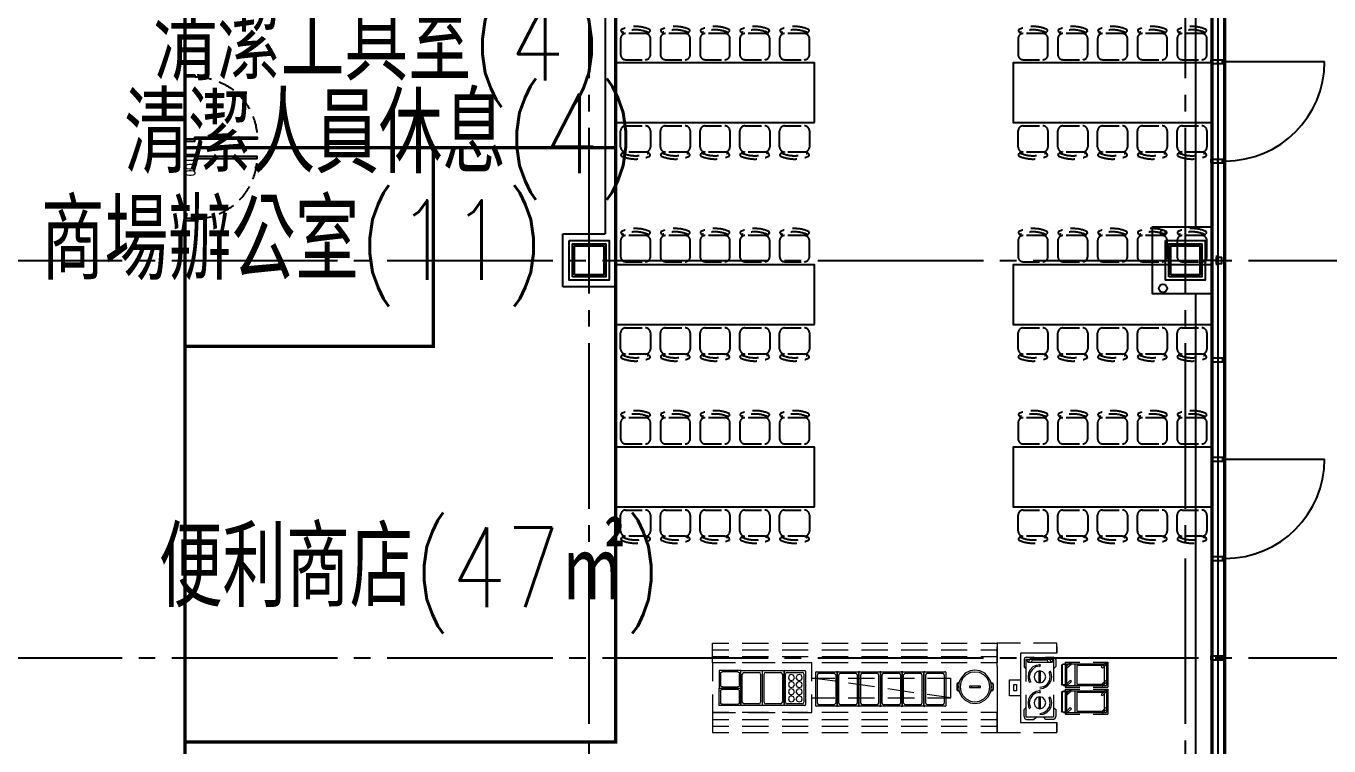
# Model space of a CAD drawing. Header units: millimetres. Extents: x -48783 to 40488, y 6477 to 32964.
# Drawn here: x 24350 to 26317, y 13817 to 14904 of the extents above; entities that cross this region are included whole.
import ezdxf
from ezdxf.enums import TextEntityAlignment as Align

# ---------------------------------------------------------------- set-up
doc = ezdxf.new("R2010")
doc.units = ezdxf.units.MM
doc.header["$LTSCALE"] = 100
for name, pattern in [('X-N-FAB-L20$0$1', [0.375, 0.25, -0.125]), ('X-N-FAB-L20$0$COL-CEN-LIN', [3.25, 2.5, -0.25, 0.25, -0.25]), ('X-N-FAB-L20$0$HIDDEN', [0.375, 0.25, -0.125])]:
    doc.linetypes.add(name, pattern=pattern)
for name, color, linetype in [('0-XREF', 7, 'Continuous'), ('X-N-FAB-L20$0$08', 8, 'Continuous'), ('X-N-FAB-L20$0$BASE0', 8, 'Continuous'), ('X-N-FAB-L20$0$BLOCK', 8, 'Continuous'), ('X-N-FAB-L20$0$CCL', 8, 'X-N-FAB-L20$0$COL-CEN-LIN'), ('X-N-FAB-L20$0$COL', 8, 'Continuous'), ('X-N-FAB-L20$0$COL-S', 8, 'Continuous'), ('X-N-FAB-L20$0$DOOR', 8, 'Continuous'), ('X-N-FAB-L20$0$FUN', 8, 'Continuous'), ('X-N-FAB-L20$0$FURNITURE', 8, 'Continuous'), ('X-N-FAB-L20$0$H-FURN', 8, 'X-N-FAB-L20$0$1'), ('X-N-FAB-L20$0$TXT-CODE', 8, 'Continuous'), ('X-N-FAB-L20$0$WALL-RC', 8, 'Continuous')]:
    doc.layers.add(name, color=color, linetype=linetype)
doc.styles.add('X-N-FAB-L20$0$CHINA', font='simplex.shx', dxfattribs={"width": 0.75, "bigfont": 'chineset.shx'})
doc.dimstyles.new('X-N-FAB-L20$0$0-Defpoint', dxfattribs={"dimtxt": 15, "dimasz": 0.5, "dimexe": 0.5, "dimexo": 0.5, "dimgap": 0.5, "dimtad": 1, "dimdsep": 46, "dimtxsty": 'X-N-FAB-L20$0$CHINA', "dimblk": 'X-N-FAB-L20$0$_None', "dimcen": 10, "dimclrd": 256, "dimclre": 256, "dimclrt": 256, "dimadec": 0, "dimazin": 0, "dimtfac": 1, "dimtix": 1, "dimtmove": 2, "dimatfit": 3, "dimldrblk": 'X-N-FAB-L20$0$_None', "dimfxl": 0.5, "dimtolj": 1, "dimtzin": 0, "dimarcsym": 0})

# ---------------------------------------------------------------- blocks, each defined once
blk = doc.blocks.new('X-N-FAB-L20$0$A$C028b1125')
at = {"layer": 'X-N-FAB-L20$0$COL'}
blk.add_lwpolyline([(0, 60), (60, 60), (60, 0), (0, 0)], close=True, dxfattribs=at)
at = {"layer": 'X-N-FAB-L20$0$COL-S'}
for points in [[(5, 5), (5, 55), (55, 55), (55, 5)], [(8, 8), (8, 52), (52, 52), (52, 8)]]:
    blk.add_lwpolyline(points, close=True, dxfattribs=at)
blk = doc.blocks.new('X-N-FAB-L20$0$A$C20c95bda')
at = {"layer": 'X-N-FAB-L20$0$CCL'}
for p, q in [((26220, 0), (26220, 9160)), ((27120, 0), (27120, 9160)), ((240, 3950), (28330, 3950)), ((240, 3350), (28330, 3350))]:
    blk.add_line(p, q, dxfattribs=at)
at = {"layer": 'X-N-FAB-L20$0$COL'}
for p in [(26190, 3920), (27090, 3920)]:
    blk.add_blockref('X-N-FAB-L20$0$A$C028b1125', p, dxfattribs=at)
blk = doc.blocks.new('X-N-FAB-L20$0$A$C1d07c4d4')
for centre, radius in [((26783.5, 3967.2), 3.5), ((26783.5, 3882.8), 6.25)]:
    blk.add_circle(centre, radius)
at = {"layer": 'X-N-FAB-L20$0$08'}
for p, q in [((25957.4, 4881), (25957.4, 3885)), ((26866.4, 4538), (26866.4, 1536)), ((25941.4, 4485), (25941.4, 3965)), ((26832.4, 4475), (26832.4, 3975)), ((26875.3, 4477.1), (26875.3, 1527.1)), ((26877.4, 4475), (26877.4, 1525)), ((26856.5, 4228), (26877.4, 4228)), ((26856.5, 4222), (26856.5, 4228)), ((26856.5, 4222), (26877.4, 4222)), ((26866.4, 4222), (26866.4, 4228)), ((26873.4, 4222), (26873.4, 4228)), ((26875.3, 4222), (26875.3, 4228)), ((26875.3, 4225), (27025.3, 4225)), ((26877.4, 4225), (27027.4, 4225)), ((26856.5, 4078), (26877.4, 4078)), ((26856.5, 4072), (26856.5, 4078)), ((26856.5, 4072), (26877.4, 4072)), ((26866.4, 4072), (26866.4, 4078)), ((26873.4, 4072), (26873.4, 4078)), ((26875.3, 4072), (26875.3, 4078)), ((25877.4, 3885), (25877.4, 3965)), ((25877.4, 3965), (25941.4, 3965)), ((26842.4, 3932.5), (26842.4, 3917.5)), ((26842.4, 3932.5), (26842.4, 3917.5)), ((26866.4, 3925), (26842.4, 3925)), ((26864.3, 3932.5), (26864.3, 3917.5)), ((25957.4, 3885), (25877.4, 3885)), ((26832.4, 3875), (26832.4, 2775)), ((26856.5, 3778), (26856.5, 3772)), ((26856.5, 3778), (26877.4, 3778)), ((26866.4, 3778), (26866.4, 3772)), ((26873.4, 3778), (26873.4, 3772)), ((26875.3, 3778), (26875.3, 3772)), ((26856.5, 3772), (26877.4, 3772)), ((26856.5, 3628), (26856.5, 3622)), ((26856.5, 3628), (26877.4, 3628)), ((26856.5, 3622), (26877.4, 3622)), ((26866.4, 3628), (26866.4, 3622)), ((26873.4, 3628), (26873.4, 3622)), ((26875.3, 3628), (26875.3, 3622)), ((26875.3, 3625), (27025.3, 3625)), ((26877.4, 3625), (27027.4, 3625)), ((26856.5, 3478), (26856.5, 3472)), ((26856.5, 3478), (26877.4, 3478)), ((26856.5, 3472), (26877.4, 3472)), ((26866.4, 3478), (26866.4, 3472)), ((26873.4, 3478), (26873.4, 3472)), ((26875.3, 3478), (26875.3, 3472)), ((26856.5, 3328), (26877.4, 3328)), ((26856.5, 3322), (26856.5, 3328)), ((26866.4, 3322), (26866.4, 3328)), ((26873.4, 3322), (26873.4, 3328)), ((26875.3, 3322), (26875.3, 3328)), ((26856.5, 3322), (26877.4, 3322))]:
    blk.add_line(p, q, dxfattribs=at)
for points in [[(26857.4, 3975), (26767.4, 3975), (26767.4, 3875), (26857.4, 3875), (26857.4, 3975)], [(25887.4, 3955), (25947.4, 3955), (25947.4, 3895), (25887.4, 3895)], [(26787.4, 3955), (26847.4, 3955), (26847.4, 3895), (26787.4, 3895)], [(25892.4, 3900), (25892.4, 3950), (25942.4, 3950), (25942.4, 3900)], [(25895.4, 3903), (25895.4, 3947), (25939.4, 3947), (25939.4, 3903)], [(26792.4, 3900), (26792.4, 3950), (26842.4, 3950), (26842.4, 3900)], [(26795.4, 3903), (26795.4, 3947), (26839.4, 3947), (26839.4, 3903)], [(26864.3, 3930), (26871.8, 3930), (26871.8, 3920), (26864.3, 3920)]]:
    blk.add_lwpolyline(points, close=True, dxfattribs=at)
for centre in [(26877.4, 4225), (26877.4, 3625)]:
    blk.add_arc(centre, 150, 270.0002, 359.9999, dxfattribs=at)
blk = doc.blocks.new('*U141')
at = {"layer": 'X-N-FAB-L20$0$FURNITURE', "linetype": 'Continuous', "ltscale": 0.1}
blk.add_lwpolyline([(0, 0), (90, 0), (90, 300), (0, 300)], close=True, dxfattribs=at)
at = {"layer": 'X-N-FAB-L20$0$H-FURN'}
for p, q in [((-48.6, 291.9), (-46.8, 291)), ((138.6, 291.9), (136.8, 291)), ((-48.6, 248.1), (-46.8, 249)), ((138.6, 248.1), (136.8, 249)), ((-48.6, 231.9), (-46.8, 231)), ((138.6, 231.9), (136.8, 231)), ((-48.6, 188.1), (-46.8, 189)), ((138.6, 188.1), (136.8, 189)), ((-48.6, 171.9), (-46.8, 171)), ((138.6, 171.9), (136.8, 171)), ((-48.6, 128.1), (-46.8, 129)), ((138.6, 128.1), (136.8, 129)), ((-48.6, 111.9), (-46.8, 111)), ((138.6, 111.9), (136.8, 111)), ((-48.6, 68.1), (-46.8, 69)), ((138.6, 68.1), (136.8, 69)), ((-48.6, 51.9), (-46.8, 51)), ((138.6, 51.9), (136.8, 51)), ((-48.6, 8.1), (-46.8, 9)), ((138.6, 8.1), (136.8, 9))]:
    blk.add_line(p, q, dxfattribs=at)
for points in [[(-36.9, 247.5, -0.414214), (-44.4, 255), (-44.4, 285, -0.414214), (-36.9, 292.5), (-12.5, 292.5, -0.414214), (-5, 285), (-5, 255, -0.414214), (-12.5, 247.5)], [(126.9, 247.5, 0.414214), (134.4, 255), (134.4, 285, 0.414214), (126.9, 292.5), (102.5, 292.5, 0.414214), (95, 285), (95, 255, 0.414214), (102.5, 247.5)], [(-36.9, 187.5, -0.414214), (-44.4, 195), (-44.4, 225, -0.414214), (-36.9, 232.5), (-12.5, 232.5, -0.414214), (-5, 225), (-5, 195, -0.414214), (-12.5, 187.5)], [(126.9, 187.5, 0.414214), (134.4, 195), (134.4, 225, 0.414214), (126.9, 232.5), (102.5, 232.5, 0.414214), (95, 225), (95, 195, 0.414214), (102.5, 187.5)], [(-36.9, 127.5, -0.414214), (-44.4, 135), (-44.4, 165, -0.414214), (-36.9, 172.5), (-12.5, 172.5, -0.414214), (-5, 165), (-5, 135, -0.414214), (-12.5, 127.5)], [(126.9, 127.5, 0.414214), (134.4, 135), (134.4, 165, 0.414214), (126.9, 172.5), (102.5, 172.5, 0.414214), (95, 165), (95, 135, 0.414214), (102.5, 127.5)], [(-36.9, 67.5, -0.414214), (-44.4, 75), (-44.4, 105, -0.414214), (-36.9, 112.5), (-12.5, 112.5, -0.414214), (-5, 105), (-5, 75, -0.414214), (-12.5, 67.5)], [(126.9, 67.5, 0.414214), (134.4, 75), (134.4, 105, 0.414214), (126.9, 112.5), (102.5, 112.5, 0.414214), (95, 105), (95, 75, 0.414214), (102.5, 67.5)], [(-36.9, 7.5, -0.414214), (-44.4, 15), (-44.4, 45, -0.414214), (-36.9, 52.5), (-12.5, 52.5, -0.414214), (-5, 45), (-5, 15, -0.414214), (-12.5, 7.5)], [(126.9, 7.5, 0.414214), (134.4, 15), (134.4, 45, 0.414214), (126.9, 52.5), (102.5, 52.5, 0.414214), (95, 45), (95, 15, 0.414214), (102.5, 7.5)]]:
    blk.add_lwpolyline(points, format="xyb", close=True, dxfattribs=at)
for centre, radius, start, end in [((-1.9, 270), 53.1, 156.6074, 203.3926), ((-49.3, 290.5), 1.5, 64.9424, 156.6074), ((-1.9, 270), 48.1, 156.6745, 203.3255), ((-47.4, 289.6), 1.5, 336.6745, 64.9424), ((137.4, 289.6), 1.5, 115.0576, 203.3255), ((91.9, 270), 48.1, 336.6745, 23.3255), ((139.3, 290.5), 1.5, 23.3926, 115.0576), ((91.9, 270), 53.1, 336.6074, 23.3926), ((-49.3, 249.5), 1.5, 203.3926, 295.0576), ((-47.4, 250.4), 1.5, 295.0576, 23.3255), ((137.4, 250.4), 1.5, 156.6745, 244.9424), ((139.3, 249.5), 1.5, 244.9424, 336.6074), ((-1.9, 210), 53.1, 156.6074, 203.3926), ((-49.3, 230.5), 1.5, 64.9424, 156.6074), ((-1.9, 210), 48.1, 156.6745, 203.3255), ((-47.4, 229.6), 1.5, 336.6745, 64.9424), ((137.4, 229.6), 1.5, 115.0576, 203.3255), ((91.9, 210), 48.1, 336.6745, 23.3255), ((139.3, 230.5), 1.5, 23.3926, 115.0576), ((91.9, 210), 53.1, 336.6074, 23.3926), ((-49.3, 189.5), 1.5, 203.3926, 295.0576), ((-47.4, 190.4), 1.5, 295.0576, 23.3255), ((137.4, 190.4), 1.5, 156.6745, 244.9424), ((139.3, 189.5), 1.5, 244.9424, 336.6074), ((-1.9, 150), 53.1, 156.6074, 203.3926), ((-49.3, 170.5), 1.5, 64.9424, 156.6074), ((-1.9, 150), 48.1, 156.6745, 203.3255), ((-47.4, 169.6), 1.5, 336.6745, 64.9424), ((137.4, 169.6), 1.5, 115.0576, 203.3255), ((91.9, 150), 48.1, 336.6745, 23.3255), ((139.3, 170.5), 1.5, 23.3926, 115.0576), ((91.9, 150), 53.1, 336.6074, 23.3926), ((-49.3, 129.5), 1.5, 203.3926, 295.0576), ((-47.4, 130.4), 1.5, 295.0576, 23.3255), ((137.4, 130.4), 1.5, 156.6745, 244.9424), ((139.3, 129.5), 1.5, 244.9424, 336.6074), ((-1.9, 90), 53.1, 156.6074, 203.3926), ((-49.3, 110.5), 1.5, 64.9424, 156.6074), ((-1.9, 90), 48.1, 156.6745, 203.3255), ((-47.4, 109.6), 1.5, 336.6745, 64.9424), ((137.4, 109.6), 1.5, 115.0576, 203.3255), ((91.9, 90), 48.1, 336.6745, 23.3255), ((139.3, 110.5), 1.5, 23.3926, 115.0576), ((91.9, 90), 53.1, 336.6074, 23.3926), ((-49.3, 69.5), 1.5, 203.3926, 295.0576), ((-47.4, 70.4), 1.5, 295.0576, 23.3255), ((137.4, 70.4), 1.5, 156.6745, 244.9424), ((139.3, 69.5), 1.5, 244.9424, 336.6074), ((-1.9, 30), 53.1, 156.6074, 203.3926), ((-49.3, 50.5), 1.5, 64.9424, 156.6074), ((-1.9, 30), 48.1, 156.6745, 203.3255), ((-47.4, 49.6), 1.5, 336.6745, 64.9424), ((137.4, 49.6), 1.5, 115.0576, 203.3255), ((91.9, 30), 48.1, 336.6745, 23.3255), ((139.3, 50.5), 1.5, 23.3926, 115.0576), ((91.9, 30), 53.1, 336.6074, 23.3926), ((-49.3, 9.5), 1.5, 203.3926, 295.0576), ((-47.4, 10.4), 1.5, 295.0576, 23.3255), ((137.4, 10.4), 1.5, 156.6745, 244.9424), ((139.3, 9.5), 1.5, 244.9424, 336.6074)]:
    blk.add_arc(centre, radius, start, end, dxfattribs=at)
blk = doc.blocks.new('X-N-FAB-L20$0$A$C9a6d81d7')
at = {"layer": 'X-N-FAB-L20$0$BASE0'}
h = blk.add_hatch(color=256, dxfattribs=at)
h.dxf.hatch_style = 2
h.paths.add_polyline_path([(32.4, 494.4), (33.6, 493.8), (33, 495)])
h = blk.add_hatch(color=256, dxfattribs=at)
h.dxf.hatch_style = 2
h.paths.add_polyline_path([(34.2, 494.4), (35.4, 493.8), (34.8, 495)])
h = blk.add_hatch(color=256, dxfattribs=at)
h.dxf.hatch_style = 2
h.paths.add_polyline_path([(71.4, 494.4), (72.6, 493.8), (72, 495)])
h = blk.add_hatch(color=256, dxfattribs=at)
h.dxf.hatch_style = 2
h.paths.add_polyline_path([(73.8, 494.4), (75, 493.8), (74.4, 495)])
at = {"layer": 'X-N-FAB-L20$0$BASE0', "lineweight": 5}
for points in [[(28.8, 574.8), (28.8, 597)], [(28.8, 597), (66.6, 597)], [(31.2, 594.6), (64.2, 594.6)], [(31.2, 534.6), (31.2, 594.6)], [(61.8, 550.2), (61.8, 591.6), (33.6, 591.6), (33.6, 550.2), (61.8, 550.2)], [(64.2, 534.6), (64.2, 594.6)], [(66.6, 574.8), (66.6, 597)], [(69.6, 574.8), (69.6, 597)], [(69.6, 597), (107.4, 597)], [(72, 594.6), (105, 594.6)], [(72, 534.6), (72, 594.6)], [(102.6, 550.2), (102.6, 591.6), (74.4, 591.6), (74.4, 550.2), (102.6, 550.2)], [(105, 534.6), (105, 594.6)], [(107.4, 574.8), (107.4, 597)], [(28.8, 532.2), (28.8, 554.4)], [(66.6, 532.2), (66.6, 554.4)], [(69.6, 532.2), (69.6, 554.4)], [(107.4, 532.2), (107.4, 554.4)], [(28.8, 532.2), (31.2, 532.2)], [(31.2, 547.2), (64.2, 547.2)], [(31.2, 534.6), (64.2, 534.6)], [(31.2, 529.8), (31.2, 534.6)], [(31.8, 529.8), (31.8, 534.6)], [(31.8, 532.2), (63, 532.2)], [(63, 534.6), (63, 529.8), (62.4, 528.6), (61.8, 528)], [(64.2, 529.8), (64.2, 534.6)], [(64.2, 532.2), (66.6, 532.2)], [(69.6, 532.2), (72, 532.2)], [(72, 547.2), (105, 547.2)], [(72, 534.6), (105, 534.6)], [(72, 529.8), (72, 534.6)], [(73.2, 529.8), (73.2, 534.6)], [(73.2, 532.2), (104.4, 532.2)], [(104.4, 534.6), (104.4, 529.8), (103.8, 528.6), (102.6, 528)], [(105, 529.8), (105, 534.6)], [(105, 532.2), (107.4, 532.2)], [(0, 519.6), (0, 484.8)], [(15, 519.6), (0, 519.6)], [(5.4, 519.6), (15, 519.6)], [(15, 519.6), (15, 465)], [(24.6, 518.4), (22.2, 517.2), (21, 514.2)], [(21, 503.4), (21, 514.2)], [(24, 514.8), (29.4, 511.8), (22.2, 507.6)], [(24, 473.4), (24, 514.8)], [(24, 514.8), (58.2, 514.8)], [(24.6, 518.4), (35.4, 518.4)], [(29.4, 511.8), (29.4, 476.4)], [(33.6, 526.8), (31.8, 528), (31.2, 529.8)], [(33.6, 528), (32.4, 528.6), (31.8, 529.8)], [(33.6, 528), (61.8, 528)], [(33.6, 526.8), (61.8, 526.8)], [(39, 514.8), (35.4, 518.4)], [(69, 494.4), (67.8, 499.8), (65.4, 504.6), (61.2, 508.8), (56.4, 511.2), (51, 512.4), (45, 511.2), (42, 509.4)], [(64.2, 529.8), (63.6, 528), (61.8, 526.8)], [(74.4, 526.8), (72.6, 528), (72, 529.8)], [(74.4, 528), (73.8, 528.6), (73.2, 529.8)], [(74.4, 528), (102.6, 528)], [(74.4, 526.8), (102.6, 526.8)], [(78, 514.8), (111.6, 514.8)], [(108, 494.4), (107.4, 499.8), (105, 504.6), (100.8, 508.8), (96, 511.2), (90, 512.4), (84.6, 511.2), (81, 509.4)], [(97.2, 514.8), (100.2, 518.4)], [(100.2, 518.4), (111, 518.4)], [(105, 529.8), (104.4, 528), (102.6, 526.8)], [(115.2, 514.2), (114, 517.2), (111, 518.4)], [(111.6, 514.8), (111.6, 473.4)], [(115.2, 514.2), (115.2, 503.4), (111.6, 500.4)], [(120, 465), (120, 519.6)], [(135, 519.6), (120, 519.6)], [(120, 519.6), (135, 519.6)], [(135, 484.8), (135, 519.6)], [(22.8, 501.6), (21, 503.4)], [(29.4, 507), (22.2, 503.4), (22.2, 507.6)], [(22.8, 484.8), (22.8, 503.4)], [(25.2, 483), (25.2, 505.2)], [(33, 494.4), (33.6, 488.4), (36, 483.6), (40.2, 479.4), (45, 477), (51, 476.4), (56.4, 477), (59.4, 478.8)], [(34.8, 494.4), (36, 487.8), (39.6, 483), (44.4, 479.4), (51, 478.2), (57, 479.4), (58.8, 480.6)], [(42, 494.4), (43.2, 489.6), (46.2, 486.6), (51, 485.4), (55.2, 486.6), (58.8, 489.6), (60, 494.4), (58.8, 498.6), (55.2, 501.6), (51, 503.4), (46.2, 501.6), (43.2, 498.6), (42, 494.4)], [(60, 495), (42, 495)], [(60, 493.2), (42, 493.2)], [(66.6, 494.4), (65.4, 500.4), (62.4, 505.2), (57, 508.8), (51, 510), (44.4, 508.8), (43.2, 507.6)], [(72, 494.4), (73.2, 488.4), (75.6, 483.6), (79.8, 479.4), (84.6, 477), (90, 476.4), (96, 477), (99, 478.8)], [(74.4, 494.4), (75.6, 487.8), (78.6, 483), (84, 479.4), (90, 478.2), (96.6, 479.4), (97.8, 480.6)], [(81, 494.4), (82.2, 489.6), (85.8, 486.6), (90, 485.4), (94.8, 486.6), (97.8, 489.6), (99, 494.4), (97.8, 498.6), (94.8, 501.6), (90, 503.4), (85.8, 501.6), (82.2, 498.6), (81, 494.4)], [(99, 495), (81, 495)], [(99, 493.2), (81, 493.2)], [(106.2, 494.4), (105, 500.4), (101.4, 505.2), (96.6, 508.8), (90, 510), (84, 508.8), (82.2, 507.6)], [(22.8, 486.6), (21, 484.8)], [(21, 474), (21, 484.8)], [(21, 474), (22.2, 471), (24.6, 470.4), (35.4, 470.4)], [(22.2, 480.6), (22.2, 484.8)], [(29.4, 481.2), (22.2, 484.8)], [(29.4, 476.4), (22.2, 480.6)], [(24, 473.4), (29.4, 476.4)], [(58.2, 473.4), (24, 473.4)], [(39, 473.4), (35.4, 470.4)], [(111.6, 473.4), (78, 473.4)], [(97.2, 473.4), (100.2, 470.4)], [(111, 470.4), (114, 471), (115.2, 474), (115.2, 484.8), (111.6, 488.4)], [(0, 465), (0, 429.6)], [(15, 465), (57.6, 465)], [(55.2, 465), (79.8, 465), (79.8, 448.2), (55.2, 448.2), (55.2, 465)], [(62.4, 459), (72, 459)], [(72, 459), (72, 454.8), (62.4, 454.8), (62.4, 459)], [(77.4, 465), (120, 465)], [(111, 470.4), (100.2, 470.4)], [(135, 429.6), (135, 465)], [(0, 429.6), (30, 429.6)], [(0, 405), (0, 429.6)], [(35.4, 429.6), (5.4, 429.6)], [(5.4, 429.6), (30, 429.6)], [(10.2, 405), (10.2, 429.6)], [(20.4, 405), (20.4, 429.6)], [(30, 429.6), (30, 405)], [(35.4, 429.6), (60, 429.6)], [(40.8, 396), (42, 388.8), (45.6, 381.6), (51.6, 376.2), (58.2, 372.6), (66, 371.4), (73.8, 372.6), (81, 376.2), (86.4, 381.6), (90, 388.8), (91.2, 396), (90, 403.8), (86.4, 411), (81, 416.4), (73.8, 420), (66, 421.2), (58.2, 420), (51.6, 416.4), (45.6, 411), (42, 403.8), (40.8, 396)], [(43.8, 396), (44.4, 389.4), (48, 382.8), (52.8, 378), (58.8, 375), (66, 373.8), (73.2, 375), (79.2, 378), (84, 382.8), (87.6, 389.4), (88.8, 396), (87.6, 403.2), (84, 409.8), (79.2, 414.6), (73.2, 417.6), (66, 418.8), (58.8, 417.6), (52.8, 414.6), (48, 409.8), (44.4, 403.2), (43.8, 396)], [(50.4, 429.6), (90, 429.6)], [(61.8, 423.6), (60.6, 423), (60, 421.8)], [(60, 420.6), (60, 421.8)], [(61.8, 423), (61.2, 422.4), (61.2, 421.8)], [(61.2, 420.6), (61.2, 421.8)], [(61.8, 423.6), (70.2, 423.6)], [(61.8, 423), (70.2, 423)], [(72, 421.8), (71.4, 423), (70.2, 423.6)], [(70.8, 421.8), (70.8, 422.4), (70.2, 423)], [(70.8, 421.8), (70.8, 420.6)], [(72, 421.8), (72, 420.6)], [(80.4, 429.6), (105, 429.6)], [(105, 429.6), (135, 429.6)], [(135, 429.6), (105, 429.6)], [(105, 429.6), (105, 405)], [(110.4, 429.6), (135, 429.6)], [(115.2, 405), (115.2, 429.6)], [(125.4, 405), (125.4, 429.6)], [(135, 405), (135, 429.6)], [(67.2, 404.4), (64.8, 404.4), (64.8, 388.2), (67.2, 388.2)], [(67.2, 401.4), (64.8, 401.4)], [(67.2, 388.2), (67.2, 404.4)], [(67.2, 396), (67.2, 402)], [(0, 345), (0, 384.6)], [(10.2, 345), (10.2, 384.6)], [(20.4, 345), (20.4, 384.6)], [(30, 384.6), (30, 345)], [(64.8, 391.2), (67.2, 391.2)], [(105, 384.6), (105, 345)], [(115.2, 345), (115.2, 384.6)], [(125.4, 345), (125.4, 384.6)], [(135, 345), (135, 384.6)], [(82.8, 360), (52.8, 360)], [(52.8, 324.6), (52.8, 360)], [(60, 372), (60, 370.8)], [(60, 370.8), (60.6, 369.6), (61.8, 369)], [(61.2, 372), (61.2, 370.8)], [(61.2, 370.8), (61.2, 370.2), (61.8, 369.6)], [(61.8, 369.6), (70.2, 369.6)], [(61.8, 369), (70.2, 369)], [(70.2, 369), (71.4, 369.6), (72, 370.8)], [(70.2, 369.6), (70.8, 370.2), (70.8, 370.8)], [(70.8, 370.8), (70.8, 372)], [(72, 370.8), (72, 372)], [(82.8, 324.6), (82.8, 360), (77.4, 324)], [(43.8, 352.2), (43.2, 351.6), (43.2, 351)], [(43.2, 320.4), (43.2, 351)], [(43.8, 352.2), (94.8, 352.2)], [(48, 349.8), (46.2, 349.2), (45.6, 347.4)], [(45.6, 324.6), (45.6, 347.4)], [(48, 349.8), (90.6, 349.8)], [(93, 347.4), (92.4, 349.2), (90.6, 349.8)], [(93, 347.4), (93, 324.6)], [(95.4, 351), (95.4, 351.6), (94.8, 352.2)], [(95.4, 351), (95.4, 320.4)], [(0, 285), (0, 324.6)], [(10.2, 285), (10.2, 324.6)], [(20.4, 285), (20.4, 324.6)], [(30, 324.6), (30, 285)], [(43.2, 320.4), (43.2, 319.8), (43.8, 319.8)], [(43.8, 318.6), (43.2, 318.6), (43.2, 318)], [(43.2, 287.4), (43.2, 318)], [(94.8, 319.8), (43.8, 319.8)], [(43.8, 318.6), (94.8, 318.6)], [(45.6, 324.6), (46.2, 322.8), (48, 322.2)], [(48, 316.2), (46.2, 315.6), (45.6, 313.8)], [(90.6, 322.2), (48, 322.2)], [(48, 316.2), (90.6, 316.2)], [(90.6, 322.2), (92.4, 322.8), (93, 324.6)], [(93, 313.8), (92.4, 315.6), (90.6, 316.2)], [(94.8, 319.8), (95.4, 319.8), (95.4, 320.4)], [(95.4, 318), (95.4, 318.6), (94.8, 318.6)], [(95.4, 318), (95.4, 287.4)], [(105, 324.6), (105, 285)], [(115.2, 285), (115.2, 324.6)], [(125.4, 285), (125.4, 324.6)], [(135, 285), (135, 324.6)], [(45.6, 291.6), (45.6, 313.8)], [(52.8, 264.6), (52.8, 304.8)], [(75, 304.2), (69, 264.6)], [(82.8, 264.6), (82.8, 304.8)], [(93, 313.8), (93, 291.6)], [(43.2, 287.4), (43.2, 286.8), (43.8, 286.2)], [(43.8, 286.2), (43.2, 286.2), (43.2, 285)], [(43.2, 254.4), (43.2, 285)], [(94.8, 286.2), (43.8, 286.2)], [(43.8, 286.2), (94.8, 286.2)], [(45.6, 291.6), (46.2, 289.8), (48, 288.6)], [(48, 283.8), (46.2, 283.2), (45.6, 281.4)], [(45.6, 258.6), (45.6, 281.4)], [(90.6, 288.6), (48, 288.6)], [(48, 283.8), (90.6, 283.8)], [(90.6, 288.6), (92.4, 289.8), (93, 291.6)], [(93, 281.4), (92.4, 283.2), (90.6, 283.8)], [(93, 281.4), (93, 258.6)], [(94.8, 286.2), (95.4, 286.8), (95.4, 287.4)], [(95.4, 285), (95.4, 286.2), (94.8, 286.2)], [(95.4, 285), (95.4, 254.4)], [(0, 225), (0, 264.6)], [(10.2, 225), (10.2, 264.6)], [(20.4, 225), (20.4, 264.6)], [(30, 264.6), (30, 225)], [(45.6, 258.6), (46.2, 256.8), (48, 256.2)], [(90.6, 256.2), (48, 256.2)], [(90.6, 256.2), (92.4, 256.8), (93, 258.6)], [(105, 264.6), (105, 225)], [(115.2, 225), (115.2, 264.6)], [(125.4, 225), (125.4, 264.6)], [(135, 225), (135, 264.6)], [(43.2, 254.4), (43.2, 253.8), (43.8, 253.8)], [(43.8, 253.8), (43.2, 253.2), (43.2, 252.6)], [(43.2, 222), (43.2, 252.6)], [(43.8, 253.8), (94.8, 253.8)], [(94.8, 253.8), (43.8, 253.8)], [(48, 250.8), (46.2, 250.2), (45.6, 248.4)], [(45.6, 226.2), (45.6, 248.4)], [(48, 250.8), (90.6, 250.8)], [(52.8, 204.6), (52.8, 244.8)], [(66, 244.8), (60.6, 205.2)], [(82.8, 204.6), (82.8, 244.8)], [(93, 248.4), (92.4, 250.2), (90.6, 250.8)], [(93, 248.4), (93, 226.2)], [(94.8, 253.8), (95.4, 253.8), (95.4, 254.4)], [(95.4, 252.6), (95.4, 253.2), (94.8, 253.8)], [(95.4, 252.6), (95.4, 222)], [(43.2, 222), (43.2, 221.4), (43.8, 220.8)], [(43.8, 220.8), (43.2, 220.8), (43.2, 220.2)], [(43.2, 189.6), (43.2, 220.2)], [(94.8, 220.8), (43.8, 220.8)], [(43.8, 220.8), (94.8, 220.8)], [(45.6, 226.2), (46.2, 224.4), (48, 223.8)], [(48, 218.4), (46.2, 217.8), (45.6, 216)], [(90.6, 223.8), (48, 223.8)], [(48, 218.4), (90.6, 218.4)], [(90.6, 223.8), (92.4, 224.4), (93, 226.2)], [(93, 216), (92.4, 217.8), (90.6, 218.4)], [(94.8, 220.8), (95.4, 221.4), (95.4, 222)], [(95.4, 220.2), (95.4, 220.8), (94.8, 220.8)], [(95.4, 220.2), (95.4, 189.6)], [(0, 165), (0, 204.6)], [(10.2, 165), (10.2, 204.6)], [(20.4, 165), (20.4, 204.6)], [(30, 204.6), (30, 165)], [(45.6, 193.2), (45.6, 216)], [(93, 216), (93, 193.2)], [(105, 204.6), (105, 165)], [(115.2, 165), (115.2, 204.6)], [(125.4, 165), (125.4, 204.6)], [(135, 165), (135, 204.6)], [(43.2, 189.6), (43.2, 189), (43.8, 188.4)], [(43.8, 188.4), (43.2, 187.8), (43.2, 187.2)], [(43.2, 156.6), (43.2, 187.2)], [(94.8, 188.4), (43.8, 188.4)], [(43.8, 188.4), (94.8, 188.4)], [(45.6, 193.2), (46.2, 191.4), (48, 190.8)], [(48, 186), (46.2, 184.8), (45.6, 183.6)], [(45.6, 160.8), (45.6, 183.6)], [(90.6, 190.8), (48, 190.8)], [(48, 186), (90.6, 186)], [(57.6, 185.4), (52.8, 150), (52.8, 184.8)], [(82.8, 150), (82.8, 184.8)], [(90.6, 190.8), (92.4, 191.4), (93, 193.2)], [(93, 183.6), (92.4, 184.8), (90.6, 186)], [(93, 183.6), (93, 160.8)], [(94.8, 188.4), (95.4, 189), (95.4, 189.6)], [(95.4, 187.2), (95.4, 187.8), (94.8, 188.4)], [(95.4, 187.2), (95.4, 156.6)], [(45.6, 160.8), (46.2, 159), (48, 158.4)], [(90.6, 158.4), (48, 158.4)], [(90.6, 158.4), (92.4, 159), (93, 160.8)], [(0, 105), (0, 144.6)], [(10.2, 105), (10.2, 144.6)], [(20.4, 105), (20.4, 144.6)], [(57.6, 150), (30, 150)], [(30, 150), (30, 114.6)], [(30, 144.6), (30, 105)], [(42.6, 140.4), (42, 140.4), (41.4, 139.2)], [(41.4, 109.2), (41.4, 139.2)], [(42.6, 140.4), (93, 140.4)], [(43.2, 156.6), (43.2, 156), (43.8, 156)], [(94.8, 156), (43.8, 156)], [(46.8, 138), (45, 137.4), (44.4, 135.6)], [(46.8, 138), (89.4, 138)], [(105, 150), (77.4, 150)], [(91.8, 135.6), (91.2, 137.4), (89.4, 138)], [(94.2, 139.2), (93.6, 140.4), (93, 140.4)], [(94.2, 139.2), (94.2, 109.2)], [(94.8, 156), (95.4, 156), (95.4, 156.6)], [(105, 114.6), (105, 150)], [(105, 144.6), (105, 105)], [(115.2, 105), (115.2, 144.6)], [(125.4, 105), (125.4, 144.6)], [(135, 105), (135, 144.6)], [(44.4, 112.8), (44.4, 135.6)], [(47.4, 130.8), (48.6, 127.8), (52.2, 126), (55.2, 127.8), (56.4, 130.8), (55.2, 134.4), (52.2, 135.6), (48.6, 134.4), (47.4, 130.8)], [(47.4, 118.8), (48.6, 115.8), (52.2, 114.6), (55.2, 115.8), (56.4, 118.8), (55.2, 122.4), (52.2, 123.6), (48.6, 122.4), (47.4, 118.8)], [(58.2, 130.8), (59.4, 127.8), (62.4, 126), (66, 127.8), (67.2, 130.8), (66, 134.4), (62.4, 135.6), (59.4, 134.4), (58.2, 130.8)], [(58.2, 118.8), (59.4, 115.8), (62.4, 114.6), (66, 115.8), (67.2, 118.8), (66, 122.4), (62.4, 123.6), (59.4, 122.4), (58.2, 118.8)], [(69, 130.8), (70.2, 127.8), (73.8, 126), (76.8, 127.8), (78, 130.8), (76.8, 134.4), (73.8, 135.6), (70.2, 134.4), (69, 130.8)], [(69, 118.8), (70.2, 115.8), (73.8, 114.6), (76.8, 115.8), (78, 118.8), (76.8, 122.4), (73.8, 123.6), (70.2, 122.4), (69, 118.8)], [(79.8, 130.8), (81, 127.8), (84, 126), (87.6, 127.8), (88.8, 130.8), (87.6, 134.4), (84, 135.6), (81, 134.4), (79.8, 130.8)], [(79.8, 118.8), (81, 115.8), (84, 114.6), (87.6, 115.8), (88.8, 118.8), (87.6, 122.4), (84, 123.6), (81, 122.4), (79.8, 118.8)], [(91.8, 135.6), (91.8, 112.8)], [(41.4, 109.2), (42, 108), (42.6, 108)], [(42.6, 108), (42, 107.4), (41.4, 106.8)], [(41.4, 76.2), (41.4, 106.8)], [(93, 108), (42.6, 108)], [(42.6, 108), (93, 108)], [(44.4, 112.8), (45, 111), (46.8, 110.4)], [(46.8, 105.6), (45, 104.4), (44.4, 102.6)], [(44.4, 80.4), (44.4, 102.6)], [(89.4, 110.4), (46.8, 110.4)], [(46.8, 105.6), (89.4, 105.6)], [(89.4, 110.4), (91.2, 111), (91.8, 112.8)], [(91.8, 102.6), (91.2, 104.4), (89.4, 105.6)], [(91.8, 102.6), (91.8, 80.4)], [(93, 108), (93.6, 108), (94.2, 109.2)], [(94.2, 106.8), (93.6, 107.4), (93, 108)], [(94.2, 106.8), (94.2, 76.2)], [(0, 45), (0, 84.6)], [(10.2, 45), (10.2, 84.6)], [(20.4, 45), (20.4, 84.6)], [(30, 94.8), (30, 54.6)], [(30, 84.6), (30, 45)], [(44.4, 80.4), (45, 78.6), (46.8, 78)], [(89.4, 78), (91.2, 78.6), (91.8, 80.4)], [(105, 54.6), (105, 94.8)], [(105, 84.6), (105, 45)], [(115.2, 45), (115.2, 84.6)], [(125.4, 45), (125.4, 84.6)], [(135, 45), (135, 84.6)], [(41.4, 76.2), (42, 75.6), (42.6, 75.6)], [(42.6, 75), (42, 75), (41.4, 74.4)], [(41.4, 43.8), (41.4, 74.4)], [(93, 75.6), (42.6, 75.6)], [(42.6, 75), (93, 75)], [(46.8, 72.6), (45, 72), (44.4, 70.2)], [(44.4, 48), (44.4, 70.2)], [(89.4, 78), (46.8, 78)], [(46.8, 72.6), (89.4, 72.6)], [(91.8, 70.2), (91.2, 72), (89.4, 72.6)], [(91.8, 70.2), (91.8, 48)], [(93, 75.6), (93.6, 75.6), (94.2, 76.2)], [(94.2, 74.4), (93.6, 75), (93, 75)], [(94.2, 74.4), (94.2, 43.8)], [(41.4, 43.8), (42, 43.2), (42.6, 42.6)], [(41.4, 42.6), (41.4, 10.2)], [(67.8, 10.2), (67.8, 42.6), (41.4, 42.6)], [(93, 42.6), (42.6, 42.6)], [(43.2, 38.4), (43.2, 39), (43.8, 39), (43.8, 39.6), (44.4, 40.2), (45, 40.8), (45.6, 40.8), (46.2, 40.8)], [(44.4, 48), (45, 46.2), (46.8, 45)], [(63.6, 40.8), (46.2, 40.8)], [(89.4, 45), (46.8, 45)], [(63.6, 40.8), (64.2, 40.8), (64.8, 40.2), (65.4, 40.2), (65.4, 39.6), (66, 39), (66, 38.4)], [(67.8, 10.2), (67.8, 42.6), (94.2, 42.6), (94.2, 10.2), (67.8, 10.2)], [(70.2, 38.4), (70.2, 39), (70.2, 39.6), (70.8, 40.2), (71.4, 40.8), (72, 40.8), (72.6, 40.8)], [(90, 40.8), (72.6, 40.8)], [(89.4, 45), (91.2, 46.2), (91.8, 48)], [(90, 40.8), (90.6, 40.8), (91.2, 40.2), (91.8, 40.2), (91.8, 39.6), (92.4, 39), (92.4, 38.4)], [(93, 42.6), (93.6, 43.2), (94.2, 43.8)], [(30, 24.6), (30, 0), (0, 0), (0, 24.6)], [(10.2, 0), (10.2, 24.6)], [(20.4, 0), (20.4, 24.6)], [(30, 34.8), (30, 0)], [(43.2, 38.4), (43.2, 15)], [(66, 15), (66, 38.4)], [(70.2, 38.4), (70.2, 15)], [(92.4, 15), (92.4, 38.4)], [(105, 0), (105, 34.8)], [(105, 24.6), (105, 0)], [(115.2, 0), (115.2, 24.6)], [(125.4, 0), (125.4, 24.6)], [(135, 0), (135, 24.6)], [(30, 0), (57.6, 0)], [(41.4, 10.2), (67.8, 10.2)], [(46.2, 12), (45.6, 12), (45, 12.6), (44.4, 12.6), (44.4, 13.2), (43.8, 13.2), (43.8, 13.8), (43.2, 14.4), (43.2, 15)], [(46.2, 12), (63.6, 12)], [(66, 15), (66, 14.4), (66, 13.8), (65.4, 13.2), (64.8, 12.6), (64.2, 12.6), (63.6, 12)], [(72.6, 12), (72, 12), (71.4, 12.6), (70.8, 12.6), (70.8, 13.2), (70.2, 13.2), (70.2, 13.8), (70.2, 14.4), (70.2, 15)], [(72.6, 12), (90, 12)], [(77.4, 0), (105, 0)], [(92.4, 15), (92.4, 14.4), (92.4, 13.8), (91.8, 13.2), (91.2, 12.6), (90.6, 12.6), (90.6, 12), (90, 12)], [(105, 0), (135, 0)]]:
    blk.add_lwpolyline(points, dxfattribs=at)
at = {"layer": 'X-N-FAB-L20$0$BASE0', "lineweight": 13}
for points in [[(36, 586.8), (37.8, 588.6), (31.2, 595.8), (29.4, 594), (36, 586.8)], [(63, 586.8), (64.8, 588.6), (58.2, 595.8), (56.4, 594), (63, 586.8)], [(77.4, 586.8), (79.2, 588.6), (72, 595.8), (70.2, 594), (77.4, 586.8)], [(104.4, 586.8), (106.2, 588.6), (99, 595.8), (97.2, 594), (104.4, 586.8)], [(36, 533.4), (37.8, 534.6), (31.2, 541.8), (29.4, 540), (36, 533.4)], [(63, 533.4), (64.8, 534.6), (58.2, 541.8), (56.4, 540), (63, 533.4)], [(77.4, 533.4), (79.2, 534.6), (72, 541.8), (70.2, 540), (77.4, 533.4)], [(104.4, 533.4), (106.2, 534.6), (99, 541.8), (97.2, 540), (104.4, 533.4)]]:
    blk.add_lwpolyline(points, dxfattribs=at)
at = {"layer": 'X-N-FAB-L20$0$BASE0', "lineweight": 0}
for points in [[(32.4, 494.4), (33.6, 493.8), (33, 495), (32.4, 494.4)], [(34.2, 494.4), (35.4, 493.8), (34.8, 495), (34.2, 494.4)], [(71.4, 494.4), (72.6, 493.8), (72, 495), (71.4, 494.4)], [(73.8, 494.4), (75, 493.8), (74.4, 495), (73.8, 494.4)]]:
    blk.add_lwpolyline(points, dxfattribs=at)
blk = doc.blocks.new('*D202')
at = {"layer": 'DefPoints', "lineweight": -2, "transparency": 16777216}
blk.add_line((0, 0), (100, 0), dxfattribs=at)
at = {"layer": 'DefPoints', "color": 0, "transparency": 16777216}
for p in [(0, 0), (100, 0), (100, 0)]:
    blk.add_point(p, dxfattribs=at)
at = {"layer": 'DefPoints', "transparency": 16777216, "insert": (18.5, 8), "char_height": 15, "attachment_point": 5, "style": 'X-N-FAB-L20$0$CHINA'}
blk.add_mtext('\\A1;100', dxfattribs=at)
blk = doc.blocks.new('X-N-FAB-L20$0$_None')
blk = doc.blocks.new('*U201')
at = {"layer": 'X-N-FAB-L20$0$DOOR', "linetype": 'Continuous'}
for points in [[(3, 15), (6, 15), (6, 108.946), (3, 108.946)], [(3, 0), (0, 0), (0, 15), (3, 15)], [(100, 15), (97, 15), (97, 0), (100, 0)]]:
    blk.add_lwpolyline(points, close=True, dxfattribs=at)
at = {"layer": 'X-N-FAB-L20$0$DOOR', "linetype": 'X-N-FAB-L20$0$HIDDEN'}
blk.add_arc((3, 15), 94, 0, 90, dxfattribs=at)
at = {"layer": 'DefPoints'}
dim = blk.add_linear_dim(base=(100, 0), p1=(0, 0), p2=(100, 0), dimstyle='X-N-FAB-L20$0$0-Defpoint', dxfattribs=at)
dim.commit()
dim.dimension.update_dxf_attribs({"geometry": '*D202', "text_midpoint": (18.531, 8), "dimtype": 128})
blk = doc.blocks.new('X-N-FAB-L20')
at = {"const_width": 5}
for points in [[(26140, 13390), (24590, 13390), (24590, 16200), (26140, 16200)], [(24590, 15020), (25240, 15020), (25240, 14720), (24590, 14720)], [(24965, 14420), (24965, 14720), (25240, 14720), (25240, 14420), (25240, 13823), (24590, 13823), (24590, 14420)], [(24590, 14420), (24965, 14420), (24965, 14720), (24590, 14720)]]:
    blk.add_lwpolyline(points, close=True, dxfattribs=at)
blk.add_blockref('X-N-FAB-L20$0$A$C1d07c4d4', (-717.4, 10625))
at = {"layer": 'X-N-FAB-L20$0$BLOCK'}
blk.add_blockref('X-N-FAB-L20$0$A$C20c95bda', (-1020, 10600), dxfattribs=at)
at = {"layer": 'X-N-FAB-L20$0$DOOR', "xscale": -1, "rotation": 270}
blk.add_blockref('*U201', (24590, 14730), dxfattribs=at)
at = {"layer": 'X-N-FAB-L20$0$DOOR', "rotation": 270}
blk.add_blockref('*U201', (24590, 14710), dxfattribs=at)
at = {"layer": 'X-N-FAB-L20$0$FUN', "linetype": 'X-N-FAB-L20$0$HIDDEN', "rotation": 89.99999999999997}
for p in [(25540, 14758), (26140, 14758), (25540, 14453), (26140, 14453), (25540, 14178), (26140, 14178)]:
    blk.add_blockref('*U141', p, dxfattribs=at)
at = {"layer": 'X-N-FAB-L20$0$WALL-RC', "rotation": 270}
blk.add_blockref('X-N-FAB-L20$0$A$C9a6d81d7', (25386.1, 13972.1), dxfattribs=at)
at = {"layer": 'X-N-FAB-L20$0$TXT-CODE', "style": 'X-N-FAB-L20$0$CHINA', "width": 0.8}
for s, p in [('清潔工具室(4)', (24881.3, 14881.5)), ('清潔人員休息(4)', (24885.1, 14741.6)), ('商場辦公室(11)', (24752.4, 14580.5)), ('便利商店(47㎡)', (24930.4, 14086.5))]:
    blk.add_text(s, height=120, dxfattribs=at).set_placement(p, align=Align.MIDDLE_CENTER)

msp = doc.modelspace()

# ---------------------------------------------------------------- block references
at = {"layer": '0-XREF'}
msp.add_blockref('X-N-FAB-L20', (0, 0), dxfattribs=at)

doc.saveas('drawing.dxf')
